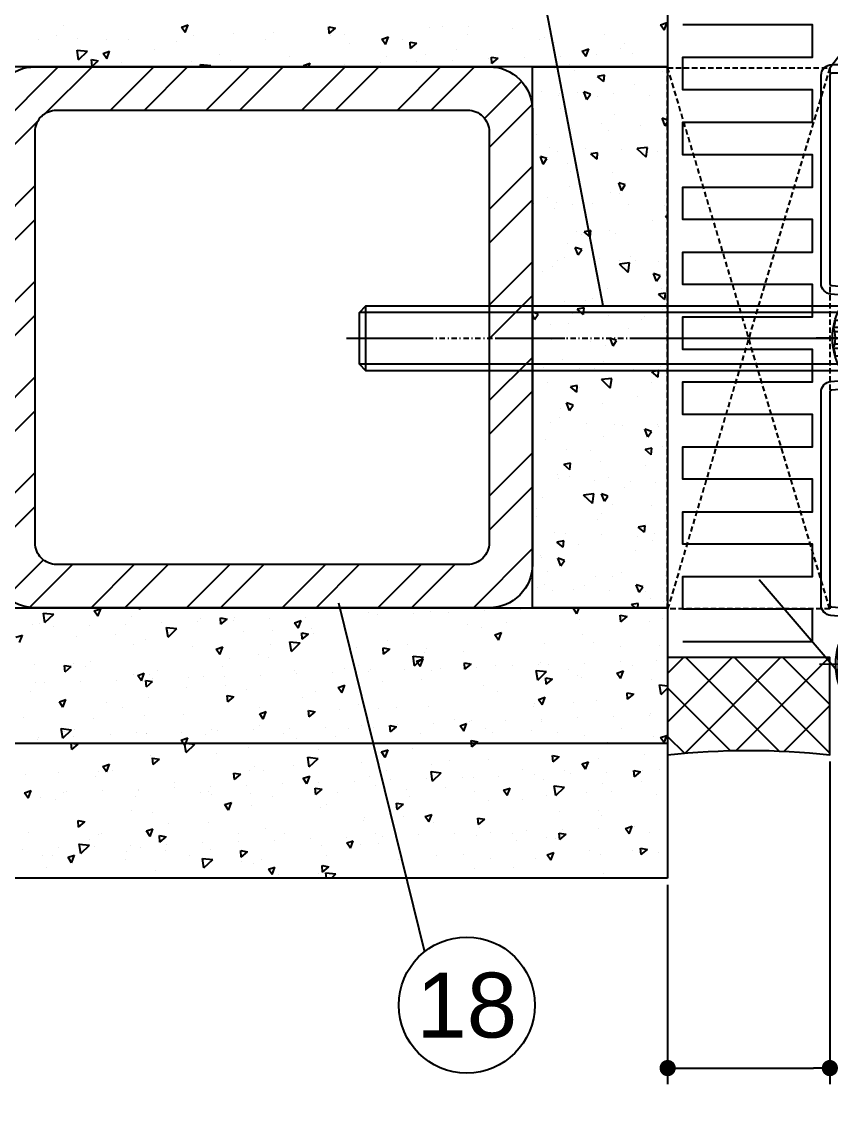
# Model space of a CAD drawing. Header units: millimetres. Extents: x -1821 to 14707, y -2864 to 1473.
# Drawn here: x 9391.3 to 9466.1, y -1073 to -971.3 of the extents above; entities that cross this region are included whole.
import ezdxf
from ezdxf.enums import TextEntityAlignment as Align

# ---------------------------------------------------------------- set-up
doc = ezdxf.new("R2010")
doc.units = ezdxf.units.MM
for name, pattern in [('AUSGEZOGEN', [0]), ('CENTER', [50.8, 31.75, -6.35, 6.35, -6.35]), ('DASHDOT', [1, 0.5, -0.25, 0, -0.25]), ('GESTRICHELT', [0.75, 0.5, -0.25]), ('VERDECKT', [9.525, 6.35, -3.175])]:
    doc.linetypes.add(name, pattern=pattern)
for name, color, linetype in [('00TXT', 7, 'AUSGEZOGEN'), ('CENT_18', 3, 'CENTER'), ('CENT_25', 2, 'DASHDOT'), ('CENTER25', 2, 'CENTER'), ('CONST18', 3, 'Continuous'), ('CONST25', 2, 'Continuous'), ('CONST35', 7, 'Continuous'), ('HIDE_18', 3, 'VERDECKT'), ('HIDE_25', 2, 'GESTRICHELT')]:
    doc.layers.add(name, color=color, linetype=linetype)
doc.layers.add('AM_5', color=3, linetype='Continuous', lineweight=25)
doc.styles.add('BEMSTIL', font='8SIMPLEX.SHX', dxfattribs={"width": 0.85})
doc.styles.add('SWISS', font='swiss.ttf')
doc.dimstyles.new('Dok-1zu2-PUNKT$0', dxfattribs={"dimscale": 0.5, "dimtxt": 3.4, "dimasz": 1.5, "dimexe": 1.5, "dimexo": 0.6, "dimgap": 1.5, "dimtad": 0, "dimlfac": 2, "dimdsep": 46, "dimtxsty": 'BEMSTIL', "dimblk": 'PUNKT', "dimblk1": 'PUNKT', "dimblk2": 'PUNKT', "dimcen": 0, "dimclrd": 3, "dimclre": 3, "dimclrt": 3, "dimadec": 0, "dimazin": 0, "dimtfac": 0.7, "dimtofl": 0, "dimtmove": 0, "dimatfit": 3, "dimfxl": 1, "dimtolj": 1, "dimarcsym": 0})

# ---------------------------------------------------------------- blocks, each defined once
blk = doc.blocks.new('*X83')
at = {"color": 0}
for p, q in [((385.68, 70.82), (381.68, 74.82)), ((388.8, 70.82), (384.8, 74.82)), ((394.52, 70.82), (390.52, 74.82)), ((397.64, 70.82), (393.64, 74.82)), ((403.36, 70.82), (399.36, 74.82)), ((406.48, 70.82), (402.48, 74.82)), ((412.2, 70.82), (408.2, 74.82)), ((415.32, 70.82), (411.32, 74.82)), ((421.3, 70.55), (417.03, 74.82)), ((426.31, 68.67), (420.16, 74.82)), ((380.73, 70.05), (377.31, 73.47)), ((380.31, 67.35), (376.34, 71.32)), ((426.31, 65.54), (422.05, 69.8)), ((380.31, 61.63), (376.31, 65.63)), ((426.31, 59.83), (422.31, 63.83)), ((380.31, 58.51), (376.31, 62.51)), ((426.31, 56.7), (422.31, 60.7)), ((380.31, 52.79), (376.31, 56.79)), ((426.31, 50.99), (422.31, 54.99)), ((380.31, 49.67), (376.31, 53.67)), ((426.31, 47.86), (422.31, 51.86)), ((380.31, 43.96), (376.31, 47.96)), ((426.31, 42.15), (422.31, 46.15)), ((380.31, 40.83), (376.31, 44.83)), ((426.31, 39.03), (422.31, 43.03)), ((380.31, 35.12), (376.31, 39.12)), ((426.31, 33.31), (422.31, 37.31)), ((380.31, 31.99), (376.31, 35.99)), ((426.31, 30.19), (422.31, 34.19)), ((381.77, 24.82), (376.31, 30.28)), ((387.49, 24.82), (383.49, 28.82)), ((390.61, 24.82), (386.61, 28.82)), ((396.32, 24.82), (392.32, 28.82)), ((399.45, 24.82), (395.45, 28.82)), ((405.16, 24.82), (401.16, 28.82)), ((408.29, 24.82), (404.29, 28.82)), ((414, 24.82), (410, 28.82)), ((417.13, 24.82), (413.13, 28.82)), ((422.81, 24.85), (418.84, 28.82)), ((424.96, 25.82), (421.54, 29.24))]:
    blk.add_line(p, q, dxfattribs=at)
blk = doc.blocks.new('*X85')
at = {"color": 0}
for p, q in [((243.327, 56.169), (243.241, 56.393)), ((243.327, 56.169), (243.461, 56.368)), ((243.461, 56.368), (243.388, 56.393)), ((244.067, 56.374), (244.067, 56.374)), ((245.399, 56.325), (245.399, 56.325)), ((246.73, 56.276), (246.73, 56.276)), ((248.062, 56.228), (248.062, 56.228)), ((248.757, 56.249), (248.757, 56.249)), ((249.393, 56.179), (249.393, 56.179)), ((251.039, 56.229), (251.039, 56.229)), ((259.507, 56.338), (259.442, 56.393)), ((259.507, 56.338), (259.512, 56.393)), ((261.051, 56.078), (260.944, 56.358)), ((261.185, 56.277), (260.944, 56.358)), ((261.051, 56.078), (261.185, 56.277)), ((263.065, 56.197), (262.685, 56.153)), ((263.01, 55.842), (263.065, 56.198)), ((263.508, 56.39), (263.508, 56.39)), ((240.154, 56.005), (240.154, 56.005)), ((240.66, 55.887), (240.66, 55.887)), ((241.726, 56.115), (241.476, 56.069)), ((241.706, 55.877), (241.476, 56.069)), ((241.706, 55.877), (241.726, 56.116)), ((243.241, 55.951), (243.241, 55.951)), ((245.933, 55.837), (245.933, 55.837)), ((247.378, 55.786), (247.378, 55.786)), ((250.725, 56.13), (250.725, 56.13)), ((252.057, 56.082), (252.057, 56.082)), ((253.388, 56.033), (253.388, 56.033)), ((253.639, 55.637), (253.532, 55.917)), ((253.774, 55.836), (253.532, 55.917)), ((253.639, 55.637), (253.774, 55.836)), ((254.72, 55.985), (254.72, 55.985)), ((255.981, 56.03), (255.981, 56.03)), ((256.051, 55.936), (256.051, 55.936)), ((256.519, 56.021), (256.269, 55.975)), ((256.498, 55.783), (256.269, 55.975)), ((256.498, 55.783), (256.519, 56.022)), ((257.239, 55.994), (257.239, 55.994)), ((257.383, 55.887), (257.383, 55.887)), ((258.714, 55.839), (258.714, 55.839)), ((259.821, 56.058), (259.821, 56.058)), ((260.046, 55.79), (260.046, 55.79)), ((263.01, 55.842), (262.685, 56.153)), ((263.205, 55.811), (263.205, 55.811)), ((263.451, 55.775), (263.451, 55.775)), ((243.11, 55.415), (243.11, 55.415)), ((246.228, 55.196), (246.12, 55.476)), ((246.362, 55.395), (246.12, 55.476)), ((246.228, 55.196), (246.362, 55.395)), ((246.871, 55.668), (246.871, 55.668)), ((253.072, 55.433), (253.072, 55.433)), ((253.157, 55.618), (253.157, 55.618)), ((253.511, 55.466), (253.26, 55.42)), ((253.49, 55.228), (253.26, 55.42)), ((253.49, 55.228), (253.51, 55.467)), ((254.603, 55.567), (254.603, 55.567)), ((255.653, 55.497), (255.653, 55.497)), ((258.506, 55.667), (258.127, 55.623)), ((258.451, 55.312), (258.127, 55.623)), ((258.451, 55.312), (258.506, 55.667)), ((260.381, 55.399), (260.381, 55.399)), ((261.378, 55.741), (261.378, 55.741)), ((262.709, 55.693), (262.709, 55.693)), ((263.952, 55.105), (263.844, 55.385)), ((264.086, 55.304), (263.844, 55.385)), ((240.286, 55.004), (240.286, 55.004)), ((241.732, 54.953), (241.732, 54.953)), ((242.704, 55.108), (242.704, 55.108)), ((244.526, 55.063), (244.526, 55.063)), ((249.592, 55.051), (249.592, 55.051)), ((250.334, 55.197), (250.334, 55.197)), ((253.948, 55.137), (253.568, 55.093)), ((253.893, 54.781), (253.568, 55.093)), ((253.893, 54.781), (253.948, 55.137)), ((254.657, 55.039), (254.657, 55.039)), ((257.559, 54.978), (257.559, 54.978)), ((259.283, 55.215), (259.283, 55.215)), ((259.722, 55.027), (259.722, 55.027)), ((261.827, 55.348), (261.827, 55.348)), ((247.51, 54.785), (247.51, 54.785)), ((248.904, 54.872), (248.904, 54.872)), ((248.956, 54.734), (248.956, 54.734)), ((249.389, 54.606), (249.009, 54.562)), ((249.334, 54.251), (249.009, 54.562)), ((249.334, 54.251), (249.389, 54.607)), ((250.502, 54.911), (250.251, 54.865)), ((250.481, 54.673), (250.251, 54.865)), ((250.481, 54.673), (250.502, 54.912)), ((251.486, 54.937), (251.486, 54.937)), ((254.735, 54.566), (254.735, 54.566)), ((255.116, 54.654), (255.116, 54.654)), ((256.54, 54.664), (256.433, 54.944)), ((256.674, 54.863), (256.433, 54.944)), ((256.54, 54.664), (256.674, 54.863)), ((240.372, 54.442), (240.372, 54.442)), ((241.262, 54.269), (241.262, 54.269)), ((241.704, 54.393), (241.704, 54.393)), ((243.035, 54.345), (243.035, 54.345)), ((244.367, 54.296), (244.367, 54.296)), ((244.688, 54.363), (244.688, 54.363)), ((244.737, 54.312), (244.737, 54.312)), ((245.699, 54.248), (245.699, 54.248)), ((246.327, 54.257), (246.327, 54.257)), ((247.03, 54.199), (247.03, 54.199)), ((247.493, 54.356), (247.242, 54.31)), ((247.472, 54.118), (247.242, 54.31)), ((247.318, 54.376), (247.318, 54.376)), ((247.472, 54.118), (247.493, 54.357)), ((248.362, 54.15), (248.362, 54.15)), ((249.128, 54.223), (249.021, 54.503)), ((249.263, 54.422), (249.021, 54.503)), ((249.128, 54.223), (249.263, 54.422)), ((251.392, 54.246), (251.392, 54.246)), ((251.912, 54.144), (251.912, 54.144)), ((256.18, 54.515), (256.18, 54.515)), ((256.457, 54.234), (256.457, 54.234)), ((261.316, 54.419), (261.316, 54.419)), ((261.522, 54.222), (261.522, 54.222)), ((261.959, 54.347), (261.959, 54.347)), ((262.286, 54.262), (262.035, 54.216)), ((262.265, 54.024), (262.035, 54.216)), ((262.265, 54.024), (262.286, 54.263)), ((263.405, 54.296), (263.405, 54.296)), ((240.57, 53.751), (240.57, 53.751)), ((241.717, 53.782), (241.609, 54.062)), ((241.851, 53.981), (241.609, 54.062)), ((241.717, 53.782), (241.851, 53.981)), ((241.863, 53.951), (241.863, 53.951)), ((243.151, 53.816), (243.151, 53.816)), ((243.309, 53.901), (243.309, 53.901)), ((243.648, 54.104), (243.648, 54.104)), ((244.463, 53.563), (244.233, 53.755)), ((244.484, 53.801), (244.234, 53.755)), ((244.831, 54.076), (244.451, 54.032)), ((244.776, 53.721), (244.451, 54.032)), ((244.463, 53.563), (244.484, 53.802)), ((244.776, 53.721), (244.831, 54.076)), ((248.713, 54.092), (248.713, 54.092)), ((249.088, 53.733), (249.088, 53.733)), ((249.693, 54.102), (249.693, 54.102)), ((250.948, 54.094), (250.948, 54.094)), ((251.025, 54.053), (251.025, 54.053)), ((252.356, 54.004), (252.356, 54.004)), ((253.688, 53.956), (253.688, 53.956)), ((253.779, 54.081), (253.779, 54.081)), ((255.02, 53.907), (255.02, 53.907)), ((256.351, 53.858), (256.351, 53.858)), ((257.149, 53.858), (257.149, 53.858)), ((257.683, 53.81), (257.683, 53.81)), ((258.844, 54.069), (258.844, 54.069)), ((259.014, 53.761), (259.014, 53.761)), ((259.136, 53.925), (259.136, 53.925)), ((259.441, 53.691), (259.333, 53.971)), ((259.575, 53.889), (259.333, 53.971)), ((259.441, 53.691), (259.575, 53.89)), ((259.73, 53.923), (259.73, 53.923)), ((240.272, 53.546), (239.974, 53.511)), ((240.217, 53.19), (239.974, 53.423)), ((240.217, 53.19), (240.272, 53.546)), ((246.781, 53.533), (246.781, 53.533)), ((250.534, 53.682), (250.534, 53.682)), ((252.029, 53.25), (251.921, 53.53)), ((252.163, 53.448), (251.921, 53.529)), ((252.029, 53.25), (252.163, 53.449)), ((255.563, 53.362), (255.563, 53.362)), ((256.312, 53.514), (256.312, 53.514)), ((257.758, 53.463), (257.758, 53.463)), ((259.277, 53.707), (259.026, 53.661)), ((259.256, 53.469), (259.026, 53.661)), ((259.256, 53.469), (259.277, 53.708)), ((260.346, 53.712), (260.346, 53.712)), ((261.678, 53.664), (261.678, 53.664)), ((263.009, 53.615), (263.009, 53.615)), ((263.36, 53.64), (263.36, 53.64)), ((241.475, 53.246), (241.225, 53.2)), ((241.455, 53.008), (241.225, 53.2)), ((241.455, 53.008), (241.475, 53.247)), ((242.614, 52.972), (242.614, 52.972)), ((244.617, 52.808), (244.51, 53.089)), ((244.752, 53.007), (244.51, 53.088)), ((244.617, 52.808), (244.751, 53.007)), ((246.265, 53.311), (246.265, 53.311)), ((252.982, 53.298), (252.982, 53.298)), ((253.49, 53.092), (253.49, 53.092)), ((256.268, 53.152), (256.018, 53.106)), ((256.247, 52.914), (256.018, 53.106)), ((256.247, 52.914), (256.268, 53.153)), ((259.193, 53.079), (259.193, 53.079)), ((262.341, 52.717), (262.234, 52.998)), ((262.475, 52.916), (262.234, 52.997)), ((262.341, 52.717), (262.475, 52.916)), ((263.537, 53.295), (263.537, 53.295)), ((243.441, 52.899), (243.441, 52.899)), ((244.887, 52.848), (244.887, 52.848)), ((244.927, 52.73), (244.927, 52.73)), ((248.814, 52.737), (248.814, 52.737)), ((249.992, 52.718), (249.992, 52.718)), ((250.666, 52.68), (250.666, 52.68)), ((251.395, 52.802), (251.395, 52.802)), ((252.111, 52.629), (252.111, 52.629)), ((253.26, 52.597), (253.009, 52.551)), ((253.239, 52.359), (253.009, 52.551)), ((253.239, 52.359), (253.259, 52.598)), ((254.93, 52.276), (254.822, 52.556)), ((255.064, 52.475), (254.822, 52.556)), ((255.026, 52.519), (255.026, 52.519)), ((255.057, 52.706), (255.057, 52.706)), ((260.122, 52.694), (260.122, 52.694)), ((260.714, 52.873), (260.714, 52.873)), ((240.618, 52.478), (240.618, 52.478)), ((240.628, 52.422), (240.628, 52.422)), ((241.96, 52.373), (241.96, 52.373)), ((243.292, 52.324), (243.292, 52.324)), ((244.623, 52.276), (244.623, 52.276)), ((244.647, 52.177), (244.647, 52.177)), ((245.955, 52.227), (245.955, 52.227)), ((247.228, 52.241), (247.228, 52.241)), ((247.286, 52.178), (247.286, 52.178)), ((247.518, 51.835), (247.41, 52.115)), ((247.652, 52.034), (247.41, 52.115)), ((247.843, 52.259), (247.843, 52.259)), ((248.618, 52.13), (248.618, 52.13)), ((254.93, 52.276), (255.064, 52.475)), ((257.89, 52.461), (257.89, 52.461)), ((259.336, 52.41), (259.336, 52.41)), ((261.226, 52.284), (261.226, 52.284)), ((263.808, 52.348), (263.808, 52.348)), ((241.662, 51.937), (241.662, 51.937)), ((244.049, 51.771), (244.049, 51.771)), ((245.019, 51.847), (245.019, 51.847)), ((246.465, 51.796), (246.465, 51.796)), ((246.727, 51.925), (246.727, 51.925)), ((247.518, 51.835), (247.652, 52.034)), ((249.114, 51.76), (249.114, 51.76)), ((249.949, 52.081), (249.949, 52.081)), ((250.251, 52.042), (250, 51.996)), ((250.23, 51.804), (250, 51.996)), ((250.23, 51.804), (250.251, 52.043)), ((250.858, 51.958), (250.858, 51.958)), ((251.281, 52.033), (251.281, 52.033)), ((251.792, 51.913), (251.792, 51.913)), ((252.613, 51.984), (252.613, 51.984)), ((253.944, 51.935), (253.944, 51.935)), ((254.179, 51.748), (254.179, 51.748)), ((255.067, 52.04), (255.067, 52.04)), ((255.276, 51.887), (255.276, 51.887)), ((256.607, 51.838), (256.607, 51.838)), ((256.857, 51.901), (256.857, 51.901)), ((257.059, 51.723), (257.059, 51.723)), ((257.939, 51.789), (257.939, 51.789)), ((259.244, 51.736), (259.244, 51.736)), ((259.27, 51.741), (259.27, 51.741)), ((259.64, 51.787), (259.64, 51.787)), ((261.923, 51.889), (261.923, 51.889)), ((262.403, 51.928), (262.023, 51.884)), ((262.348, 51.573), (262.023, 51.884)), ((262.292, 51.821), (262.292, 51.821)), ((262.348, 51.573), (262.403, 51.929)), ((240.106, 51.394), (239.999, 51.674)), ((240.24, 51.593), (239.999, 51.674)), ((240.106, 51.394), (240.24, 51.593)), ((240.479, 51.616), (240.479, 51.616)), ((242.196, 51.425), (242.196, 51.425)), ((243.061, 51.681), (243.061, 51.681)), ((246.691, 51.398), (246.691, 51.398)), ((247.242, 51.487), (246.991, 51.441)), ((247.049, 51.393), (246.991, 51.441)), ((247.234, 51.393), (247.242, 51.488)), ((252.243, 51.628), (252.243, 51.628)), ((253.689, 51.577), (253.689, 51.577)), ((257.796, 51.393), (257.723, 51.583)), ((257.964, 51.502), (257.723, 51.583)), ((257.844, 51.398), (257.797, 51.393)), ((257.843, 51.393), (257.844, 51.398)), ((257.891, 51.393), (257.964, 51.502)), ((259.468, 51.409), (259.468, 51.409)), ((260.602, 51.692), (260.602, 51.692)), ((261.934, 51.643), (261.934, 51.643)), ((262.035, 51.393), (262.031, 51.393)), ((262.035, 51.393), (262.035, 51.394)), ((263.265, 51.595), (263.265, 51.595)), ((263.27, 51.505), (263.27, 51.505))]:
    blk.add_line(p, q, dxfattribs=at)
blk = doc.blocks.new('*X86')
at = {"color": 0}
for p, q in [((247.221, 51.249), (247.049, 51.393)), ((247.221, 51.249), (247.234, 51.393)), ((257.797, 51.393), (257.464, 51.354)), ((257.789, 51.043), (257.464, 51.354)), ((257.789, 51.043), (257.843, 51.393)), ((257.83, 51.303), (257.796, 51.393)), ((257.83, 51.303), (257.891, 51.393)), ((260.913, 51.358), (260.913, 51.358)), ((262.031, 51.393), (261.784, 51.347)), ((262.014, 51.155), (261.784, 51.347)), ((262.014, 51.155), (262.035, 51.393)), ((240.818, 50.963), (240.818, 50.963)), ((244.233, 50.932), (243.982, 50.886)), ((244.212, 50.694), (243.982, 50.886)), ((244.212, 50.694), (244.233, 50.933)), ((249.42, 51.206), (249.42, 51.206)), ((250.418, 50.862), (250.311, 51.142)), ((250.553, 51.061), (250.311, 51.142)), ((250.418, 50.862), (250.553, 51.061)), ((252.891, 51.162), (252.891, 51.162)), ((255.473, 51.227), (255.473, 51.227)), ((256.645, 50.987), (256.645, 50.987)), ((259.103, 50.944), (259.103, 50.944)), ((242.523, 50.837), (242.523, 50.837)), ((243.007, 50.421), (242.899, 50.701)), ((243.141, 50.62), (242.899, 50.701)), ((243.007, 50.421), (243.141, 50.62)), ((246.596, 50.795), (246.596, 50.795)), ((248.042, 50.744), (248.042, 50.744)), ((248.724, 50.602), (248.724, 50.602)), ((251.305, 50.666), (251.305, 50.666)), ((253.286, 50.868), (252.906, 50.824)), ((253.231, 50.512), (252.906, 50.824)), ((253.231, 50.512), (253.286, 50.868)), ((253.821, 50.576), (253.821, 50.576)), ((255.267, 50.525), (255.267, 50.525)), ((259.026, 50.838), (258.775, 50.792)), ((259.005, 50.599), (258.775, 50.792)), ((259.005, 50.599), (259.026, 50.839)), ((260.731, 50.33), (260.623, 50.61)), ((260.865, 50.529), (260.623, 50.61)), ((260.731, 50.33), (260.865, 50.529)), ((240.262, 50.409), (240.262, 50.409)), ((240.91, 50.368), (240.91, 50.368)), ((241.224, 50.377), (240.974, 50.331)), ((241.203, 50.139), (240.974, 50.331)), ((241.203, 50.139), (241.224, 50.378)), ((242.242, 50.319), (242.242, 50.319)), ((243.573, 50.271), (243.573, 50.271)), ((243.774, 50.373), (243.774, 50.373)), ((244.905, 50.222), (244.905, 50.222)), ((245.327, 50.397), (245.327, 50.397)), ((246.236, 50.173), (246.236, 50.173)), ((247.138, 50.106), (247.138, 50.106)), ((247.568, 50.125), (247.568, 50.125)), ((248.727, 50.337), (248.347, 50.293)), ((248.672, 49.982), (248.347, 50.293)), ((248.672, 49.982), (248.727, 50.338)), ((248.899, 50.076), (248.899, 50.076)), ((250.392, 50.385), (250.392, 50.385)), ((250.998, 50.154), (250.998, 50.154)), ((253.319, 49.889), (253.212, 50.169)), ((253.453, 50.087), (253.212, 50.169)), ((253.319, 49.889), (253.453, 50.088)), ((254.935, 50.384), (254.935, 50.384)), ((255.458, 50.374), (255.458, 50.374)), ((256.017, 50.283), (255.767, 50.237)), ((255.996, 50.044), (255.767, 50.237)), ((255.996, 50.044), (256.017, 50.284)), ((260.523, 50.362), (260.523, 50.362)), ((261.045, 50.357), (261.045, 50.357)), ((261.136, 50.148), (261.136, 50.148)), ((262.491, 50.306), (262.491, 50.306)), ((263.717, 50.213), (263.717, 50.213)), ((240.95, 49.961), (240.95, 49.961)), ((242.396, 49.91), (242.396, 49.91)), ((244.169, 49.807), (243.789, 49.763)), ((244.114, 49.452), (243.789, 49.763)), ((244.114, 49.452), (244.169, 49.807)), ((244.557, 50.041), (244.557, 50.041)), ((245.907, 49.448), (245.8, 49.728)), ((246.042, 49.646), (245.8, 49.727)), ((248.174, 49.742), (248.174, 49.742)), ((249.62, 49.691), (249.62, 49.691)), ((250.231, 50.027), (250.231, 50.027)), ((250.768, 49.823), (250.768, 49.823)), ((251.563, 49.979), (251.563, 49.979)), ((253.009, 49.728), (252.758, 49.682)), ((252.988, 49.489), (252.758, 49.682)), ((252.894, 49.93), (252.894, 49.93)), ((252.988, 49.489), (253.008, 49.729)), ((254.226, 49.881), (254.226, 49.881)), ((255.557, 49.833), (255.557, 49.833)), ((256.889, 49.784), (256.889, 49.784)), ((258.221, 49.736), (258.221, 49.736)), ((258.222, 49.935), (258.222, 49.935)), ((259.552, 49.687), (259.552, 49.687)), ((240.389, 49.481), (240.389, 49.481)), ((242.062, 49.604), (242.062, 49.604)), ((242.97, 49.545), (242.97, 49.545)), ((244.449, 49.439), (244.449, 49.439)), ((245.351, 49.321), (245.351, 49.321)), ((245.907, 49.448), (246.042, 49.647)), ((246.6, 49.262), (246.6, 49.262)), ((247.128, 49.592), (247.128, 49.592)), ((249.514, 49.427), (249.514, 49.427)), ((252.193, 49.58), (252.193, 49.58)), ((254.579, 49.415), (254.579, 49.415)), ((255.398, 49.523), (255.398, 49.523)), ((256.844, 49.473), (256.844, 49.473)), ((256.969, 49.588), (256.969, 49.588)), ((257.258, 49.568), (257.258, 49.568)), ((259.55, 49.652), (259.55, 49.652)), ((259.645, 49.403), (259.645, 49.403)), ((260.884, 49.638), (260.884, 49.638)), ((262.215, 49.59), (262.215, 49.59)), ((262.323, 49.557), (262.323, 49.557)), ((262.623, 49.305), (262.623, 49.305)), ((263.18, 49.369), (263.18, 49.369)), ((263.631, 49.357), (263.524, 49.637)), ((263.766, 49.555), (263.524, 49.636)), ((263.547, 49.541), (263.547, 49.541)), ((263.631, 49.357), (263.766, 49.556)), ((242.527, 48.909), (242.527, 48.909)), ((243.973, 48.858), (243.973, 48.858)), ((250, 49.173), (249.749, 49.127)), ((249.979, 48.934), (249.749, 49.127)), ((249.979, 48.934), (250, 49.174)), ((252.576, 49.102), (252.576, 49.102)), ((252.801, 49.027), (252.801, 49.027)), ((255.382, 49.092), (255.382, 49.092)), ((256.22, 48.915), (256.112, 49.196)), ((256.354, 49.114), (256.112, 49.195)), ((256.22, 48.915), (256.354, 49.114)), ((259.8, 48.883), (259.8, 48.883)), ((242.433, 48.702), (242.433, 48.702)), ((246.991, 48.618), (246.74, 48.572)), ((246.97, 48.379), (246.74, 48.572)), ((246.97, 48.379), (246.991, 48.619)), ((248.634, 48.467), (248.634, 48.467)), ((248.808, 48.474), (248.701, 48.754)), ((248.942, 48.673), (248.701, 48.754)), ((248.808, 48.474), (248.942, 48.673)), ((249.752, 48.69), (249.752, 48.69)), ((251.198, 48.639), (251.198, 48.639)), ((251.215, 48.531), (251.215, 48.531)), ((256.976, 48.471), (256.976, 48.471)), ((259.013, 48.809), (259.013, 48.809)), ((261.784, 48.524), (261.533, 48.478)), ((261.763, 48.285), (261.533, 48.478)), ((261.763, 48.285), (261.784, 48.525)), ((240.663, 48.076), (240.663, 48.076)), ((241.21, 48.29), (241.21, 48.29)), ((241.396, 48.033), (241.289, 48.313)), ((241.531, 48.232), (241.289, 48.313)), ((241.396, 48.033), (241.531, 48.232)), ((242.542, 48.242), (242.542, 48.242)), ((243.982, 48.063), (243.731, 48.017)), ((243.873, 48.193), (243.873, 48.193)), ((243.961, 47.824), (243.982, 48.064)), ((245.205, 48.144), (245.205, 48.144)), ((245.728, 48.064), (245.728, 48.064)), ((246.536, 48.096), (246.536, 48.096)), ((246.929, 48.268), (246.929, 48.268)), ((247.868, 48.047), (247.868, 48.047)), ((250.793, 48.053), (250.793, 48.053)), ((254.153, 48.05), (254.153, 48.05)), ((254.845, 48.248), (254.845, 48.248)), ((255.858, 48.041), (255.858, 48.041)), ((258.422, 48.42), (258.422, 48.42)), ((259.12, 47.942), (259.013, 48.222)), ((259.255, 48.141), (259.013, 48.222)), ((259.12, 47.942), (259.254, 48.141)), ((263.627, 48.077), (263.627, 48.077)), ((243.961, 47.824), (243.731, 48.017)), ((244.105, 47.857), (244.105, 47.857)), ((244.466, 47.906), (244.466, 47.906)), ((245.551, 47.806), (245.551, 47.806)), ((247.048, 47.971), (247.048, 47.971)), ((249.199, 47.999), (249.199, 47.999)), ((250.531, 47.95), (250.531, 47.95)), ((250.678, 47.688), (250.678, 47.688)), ((251.329, 47.638), (251.329, 47.638)), ((251.709, 47.501), (251.601, 47.781)), ((251.843, 47.7), (251.601, 47.781)), ((251.709, 47.501), (251.843, 47.7)), ((251.863, 47.901), (251.863, 47.901)), ((253.194, 47.853), (253.194, 47.853)), ((254.526, 47.804), (254.526, 47.804)), ((255.857, 47.755), (255.857, 47.755)), ((257.189, 47.707), (257.189, 47.707)), ((258.52, 47.658), (258.52, 47.658)), ((258.775, 47.969), (258.524, 47.923)), ((258.754, 47.73), (258.524, 47.923)), ((258.754, 47.73), (258.775, 47.97)), ((260.923, 48.029), (260.923, 48.029)), ((261.046, 48.013), (261.046, 48.013)), ((261.741, 47.659), (261.361, 47.615)), ((261.378, 47.831), (261.378, 47.831)), ((261.686, 47.304), (261.741, 47.66)), ((240.299, 47.346), (240.299, 47.346)), ((240.973, 47.508), (240.723, 47.462)), ((240.952, 47.269), (240.723, 47.462)), ((240.952, 47.269), (240.973, 47.509)), ((241.282, 47.435), (241.282, 47.435)), ((242.463, 47.271), (242.463, 47.271)), ((242.88, 47.41), (242.88, 47.41)), ((244.297, 47.06), (244.189, 47.34)), ((244.431, 47.259), (244.189, 47.34)), ((244.297, 47.06), (244.431, 47.259)), ((247.528, 47.259), (247.528, 47.259)), ((248.507, 47.216), (248.507, 47.216)), ((252.593, 47.247), (252.593, 47.247)), ((252.775, 47.587), (252.775, 47.587)), ((255.766, 47.414), (255.516, 47.368)), ((255.745, 47.175), (255.516, 47.368)), ((255.745, 47.175), (255.766, 47.415)), ((256.878, 47.452), (256.878, 47.452)), ((257.658, 47.236), (257.658, 47.236)), ((258.554, 47.419), (258.554, 47.419)), ((259.46, 47.517), (259.46, 47.517)), ((259.852, 47.609), (259.852, 47.609)), ((260, 47.368), (260, 47.368)), ((261.184, 47.561), (261.184, 47.561)), ((261.686, 47.304), (261.361, 47.615)), ((262.021, 46.969), (261.913, 47.249)), ((262.155, 47.168), (261.913, 47.249)), ((262.515, 47.512), (262.515, 47.512)), ((262.723, 47.224), (262.723, 47.224)), ((263.09, 47.234), (263.09, 47.234)), ((263.847, 47.463), (263.847, 47.463)), ((244.849, 47.106), (244.849, 47.106)), ((246.51, 47.127), (246.51, 47.127)), ((249.915, 47.094), (249.915, 47.094)), ((252.758, 46.859), (252.507, 46.813)), ((252.737, 46.62), (252.507, 46.813)), ((252.711, 46.892), (252.711, 46.892)), ((252.737, 46.62), (252.757, 46.86)), ((254.98, 47.082), (254.98, 47.082)), ((255.292, 46.956), (255.292, 46.956)), ((255.731, 46.997), (255.731, 46.997)), ((257.182, 47.129), (256.802, 47.085)), ((257.127, 46.774), (256.802, 47.085)), ((257.127, 46.774), (257.182, 47.129)), ((260.045, 47.071), (260.045, 47.071)), ((262.021, 46.969), (262.155, 47.168)), ((242.343, 46.567), (242.343, 46.567)), ((245.683, 46.804), (245.683, 46.804)), ((247.128, 46.754), (247.128, 46.754)), ((252.624, 46.599), (252.244, 46.555)), ((252.413, 46.393), (252.244, 46.555)), ((252.592, 46.393), (252.624, 46.599)), ((252.907, 46.586), (252.907, 46.586)), ((254.353, 46.535), (254.353, 46.535)), ((254.609, 46.528), (254.502, 46.808)), ((254.743, 46.727), (254.502, 46.808)), ((254.609, 46.528), (254.743, 46.727)), ((258.922, 46.673), (258.922, 46.673)), ((262.955, 46.778), (262.955, 46.778)), ((251.125, 46.396), (251.125, 46.396))]:
    blk.add_line(p, q, dxfattribs=at)
blk = doc.blocks.new('*X84')
at = {"color": 0}
for p, q in [((240.097, 77.749), (239.99, 78.029)), ((240.232, 77.948), (239.99, 78.029)), ((240.097, 77.749), (240.232, 77.948)), ((245.729, 77.8), (245.729, 77.8)), ((247.346, 77.893), (247.346, 77.893)), ((248.311, 77.865), (248.311, 77.865)), ((248.792, 77.842), (248.792, 77.842)), ((252.51, 77.864), (252.259, 77.818)), ((252.489, 77.625), (252.259, 77.818)), ((252.489, 77.625), (252.51, 77.864)), ((257.821, 77.658), (257.714, 77.938)), ((257.956, 77.857), (257.714, 77.938)), ((257.821, 77.658), (257.956, 77.857)), ((262.309, 77.907), (262.309, 77.907)), ((242.322, 77.585), (242.322, 77.585)), ((244.524, 77.471), (244.524, 77.471)), ((244.709, 77.42), (244.709, 77.42)), ((247.388, 77.573), (247.388, 77.573)), ((249.774, 77.408), (249.774, 77.408)), ((250.41, 77.217), (250.302, 77.497)), ((250.544, 77.416), (250.302, 77.497)), ((250.41, 77.217), (250.544, 77.416)), ((251.941, 77.582), (251.941, 77.582)), ((252.453, 77.561), (252.453, 77.561)), ((254.571, 77.674), (254.571, 77.674)), ((254.839, 77.396), (254.839, 77.396)), ((256.016, 77.623), (256.016, 77.623)), ((257.518, 77.55), (257.518, 77.55)), ((258.141, 77.346), (258.141, 77.346)), ((259.905, 77.384), (259.905, 77.384)), ((260.723, 77.411), (260.723, 77.411)), ((261.795, 77.455), (261.795, 77.455)), ((262.583, 77.538), (262.583, 77.538)), ((263.241, 77.404), (263.241, 77.404)), ((241.562, 77.24), (241.562, 77.24)), ((241.7, 77.059), (241.7, 77.059)), ((242.998, 76.776), (242.891, 77.056)), ((243.132, 76.975), (242.891, 77.056)), ((242.998, 76.776), (243.132, 76.975)), ((243.145, 77.008), (243.145, 77.008)), ((244.143, 77.304), (244.143, 77.304)), ((247.773, 77.021), (247.773, 77.021)), ((249.501, 77.309), (249.25, 77.263)), ((249.48, 77.07), (249.25, 77.263)), ((249.48, 77.07), (249.501, 77.309)), ((251.748, 77.252), (251.748, 77.252)), ((258.972, 77.033), (258.972, 77.033)), ((260.722, 76.685), (260.615, 76.965)), ((260.856, 76.884), (260.615, 76.965)), ((261.817, 77.012), (261.437, 76.968)), ((261.762, 76.656), (261.437, 76.968)), ((261.762, 76.656), (261.817, 77.012)), ((239.976, 76.743), (239.976, 76.743)), ((241.273, 76.883), (241.273, 76.883)), ((242.604, 76.834), (242.604, 76.834)), ((243.936, 76.785), (243.936, 76.785)), ((245.267, 76.737), (245.267, 76.737)), ((246.492, 76.754), (246.242, 76.708)), ((246.471, 76.515), (246.242, 76.708)), ((246.471, 76.515), (246.492, 76.754)), ((246.599, 76.688), (246.599, 76.688)), ((247.93, 76.639), (247.93, 76.639)), ((248.924, 76.84), (248.924, 76.84)), ((249.262, 76.591), (249.262, 76.591)), ((250.37, 76.79), (250.37, 76.79)), ((250.594, 76.542), (250.594, 76.542)), ((253.253, 76.393), (253.203, 76.524)), ((253.445, 76.442), (253.203, 76.524)), ((253.974, 76.786), (253.974, 76.786)), ((256.148, 76.622), (256.148, 76.622)), ((256.555, 76.85), (256.555, 76.85)), ((257.594, 76.571), (257.594, 76.571)), ((260.185, 76.568), (260.185, 76.568)), ((260.722, 76.685), (260.856, 76.884)), ((261.285, 76.66), (261.034, 76.613)), ((261.264, 76.421), (261.034, 76.614)), ((261.264, 76.421), (261.285, 76.66)), ((243.606, 76.461), (243.606, 76.461)), ((246.101, 76.419), (246.101, 76.419)), ((251.925, 76.493), (251.925, 76.493)), ((253.257, 76.445), (253.257, 76.445)), ((253.411, 76.393), (253.445, 76.443)), ((254.588, 76.396), (254.588, 76.396)), ((257.258, 76.482), (256.878, 76.437)), ((256.925, 76.393), (256.878, 76.438)), ((257.244, 76.393), (257.258, 76.482)), ((263.373, 76.403), (263.373, 76.403))]:
    blk.add_line(p, q, dxfattribs=at)
blk = doc.blocks.new('*X82')
at = {"color": 0}
for p, q in [((84.35, 173), (84.35, 173)), ((102.51, 173.13), (103.02, 173.33)), ((102.51, 173.13), (103.01, 172.8)), ((103.01, 172.8), (103.19, 173.33)), ((103.16, 172.99), (103.16, 172.99)), ((113.25, 173.21), (113.25, 173.21)), ((77.72, 172.88), (77.72, 172.88)), ((78.06, 172.18), (78.06, 172.18)), ((80.56, 172.51), (80.56, 172.51)), ((80.71, 172.61), (80.71, 172.61)), ((85.01, 172.94), (85.01, 172.94)), ((86.05, 172.38), (86.05, 172.38)), ((91.39, 172.15), (91.39, 172.15)), ((98.11, 172.35), (98.11, 172.35)), ((106.93, 172.38), (106.93, 172.38)), ((113.76, 171.98), (113.76, 171.98)), ((116.88, 172.33), (117.58, 172.6)), ((116.88, 172.33), (117.38, 172)), ((117.38, 172), (117.58, 172.6)), ((119.59, 172.98), (119.59, 172.98)), ((123.62, 172.51), (123.62, 172.51)), ((77.48, 171.49), (77.48, 171.49)), ((79.18, 171.94), (79.18, 171.94)), ((79.74, 170.71), (80.44, 170.98)), ((80.23, 170.37), (80.44, 170.98)), ((81.46, 170.49), (81.94, 171.06)), ((82.06, 170.43), (81.94, 171.06)), ((82.82, 171.26), (82.82, 171.26)), ((88.16, 171.04), (88.16, 171.04)), ((92.98, 171.65), (92.98, 171.65)), ((96.73, 171.93), (96.73, 171.93)), ((100.64, 171.55), (100.64, 171.55)), ((102.06, 171.7), (102.06, 171.7)), ((103.14, 171.88), (103.14, 171.88)), ((107.4, 171.48), (107.4, 171.48)), ((107.93, 170.97), (107.93, 170.97)), ((112.74, 171.25), (112.74, 171.25)), ((113.37, 171.12), (113.37, 171.12)), ((118.08, 171.03), (118.08, 171.03)), ((118.42, 171.76), (118.42, 171.76)), ((125.73, 171.26), (125.73, 171.26)), ((79.74, 170.71), (80.23, 170.37)), ((81.46, 170.49), (82.06, 170.43)), ((82.73, 170.26), (82.73, 170.26)), ((87.78, 170.9), (87.78, 170.9)), ((88.63, 169.86), (89.12, 170.43)), ((89.23, 169.81), (89.12, 170.43)), ((90.54, 170.22), (90.54, 170.22)), ((93.5, 170.81), (93.5, 170.81)), ((94.11, 169.91), (94.81, 170.18)), ((94.33, 170.72), (94.33, 170.72)), ((94.6, 169.57), (94.81, 170.18)), ((98.83, 170.59), (98.83, 170.59)), ((102.1, 169.97), (102.1, 169.97)), ((104.17, 170.36), (104.17, 170.36)), ((108.24, 170.41), (108.24, 170.41)), ((109.51, 170.13), (109.51, 170.13)), ((116.91, 170.1), (116.91, 170.1)), ((121.99, 170.78), (121.99, 170.78)), ((123.22, 170.93), (123.22, 170.93)), ((123.42, 170.8), (123.42, 170.8)), ((77.6, 169.56), (77.6, 169.56)), ((81.72, 169.06), (81.72, 169.06)), ((88.03, 169.89), (88.03, 169.89)), ((88.63, 169.86), (89.23, 169.81)), ((94.11, 169.91), (94.6, 169.57)), ((95.81, 169.23), (96.29, 169.81)), ((95.81, 169.23), (96.4, 169.18)), ((96.27, 168.97), (96.27, 168.97)), ((96.4, 169.18), (96.29, 169.81)), ((97.99, 169.02), (97.99, 169.02)), ((102.98, 168.6), (103.46, 169.18)), ((103.04, 169.66), (103.04, 169.66)), ((103.58, 168.55), (103.46, 169.18)), ((108.48, 169.11), (109.18, 169.38)), ((108.48, 169.11), (108.98, 168.77)), ((108.98, 168.77), (109.18, 169.38)), ((110.62, 169.27), (110.62, 169.27)), ((113.12, 169.6), (113.12, 169.6)), ((114.85, 169.91), (114.85, 169.91)), ((116.16, 169.78), (116.16, 169.78)), ((120.19, 169.68), (120.19, 169.68)), ((123.49, 169.18), (123.49, 169.18)), ((125.53, 169.46), (125.53, 169.46)), ((77.93, 168.56), (77.93, 168.56)), ((85.51, 167.79), (86.29, 168.6)), ((86.4, 167.65), (86.29, 168.6)), ((90.43, 167.97), (90.43, 167.97)), ((92.86, 168.32), (92.86, 168.32)), ((100.51, 167.94), (100.51, 167.94)), ((102.98, 168.6), (103.58, 168.55)), ((104.3, 168.44), (104.3, 168.44)), ((110.15, 167.98), (110.63, 168.55)), ((110.15, 167.98), (110.75, 167.92)), ((110.33, 168.78), (110.33, 168.78)), ((110.75, 167.92), (110.63, 168.55)), ((117.32, 167.35), (117.81, 167.92)), ((117.92, 167.3), (117.81, 167.92)), ((118.3, 168.43), (118.3, 168.43)), ((122.85, 168.31), (123.55, 168.57)), ((122.85, 168.31), (123.35, 167.97)), ((123.35, 167.97), (123.55, 168.57)), ((78.72, 167.52), (78.72, 167.52)), ((82.61, 166.93), (82.61, 166.93)), ((84.06, 167.3), (84.06, 167.3)), ((84.6, 166.97), (84.6, 166.97)), ((85.51, 167.79), (86.4, 167.65)), ((85.71, 166.68), (86.41, 166.95)), ((86.2, 166.35), (86.41, 166.95)), ((87.66, 167.57), (87.66, 167.57)), ((89.4, 167.07), (89.4, 167.07)), ((96.18, 166.13), (96.96, 166.95)), ((97.07, 166), (96.96, 166.95)), ((98.01, 167.61), (98.01, 167.61)), ((104.49, 167.78), (104.49, 167.78)), ((108.11, 167.09), (108.11, 167.09)), ((113.25, 167.79), (113.25, 167.79)), ((117.32, 167.35), (117.92, 167.3)), ((120.59, 166.98), (120.59, 166.98)), ((123.1, 167.31), (123.1, 167.31)), ((124.5, 166.72), (124.98, 167.3)), ((125.09, 166.67), (124.98, 167.3)), ((125.81, 167.28), (125.81, 167.28)), ((77.48, 166.23), (77.48, 166.23)), ((78.77, 165.97), (78.77, 165.97)), ((85.4, 165.95), (85.4, 165.95)), ((85.71, 166.68), (86.2, 166.35)), ((87.91, 166.28), (87.91, 166.28)), ((91.69, 166.78), (91.69, 166.78)), ((94.74, 166.85), (94.74, 166.85)), ((96.18, 166.13), (97.07, 166)), ((98.66, 166.78), (98.66, 166.78)), ((100.07, 166.62), (100.07, 166.62)), ((100.08, 165.88), (100.78, 166.15)), ((100.08, 165.88), (100.57, 165.55)), ((100.57, 165.55), (100.78, 166.15)), ((102.92, 166.34), (102.92, 166.34)), ((105.41, 166.39), (105.41, 166.39)), ((110.75, 166.17), (110.75, 166.17)), ((114.28, 166.15), (114.28, 166.15)), ((116.09, 165.94), (116.09, 165.94)), ((119.98, 166.28), (119.98, 166.28)), ((124.5, 166.72), (125.09, 166.67)), ((79.09, 165.12), (79.09, 165.12)), ((92.73, 164.99), (92.73, 164.99)), ((92.83, 165.78), (92.83, 165.78)), ((97.87, 165.7), (97.87, 165.7)), ((106.86, 164.48), (107.64, 165.29)), ((107.75, 164.34), (107.64, 165.29)), ((107.99, 165.32), (107.99, 165.32)), ((110.49, 165.65), (110.49, 165.65)), ((114.14, 165.28), (114.14, 165.28)), ((114.45, 165.08), (115.15, 165.35)), ((114.45, 165.08), (114.95, 164.75)), ((114.95, 164.75), (115.15, 165.35)), ((118.18, 165.1), (118.18, 165.1)), ((121.43, 165.72), (121.43, 165.72)), ((123.37, 165.85), (123.37, 165.85)), ((75.87, 163.82), (76.16, 164.17)), ((76.27, 163.54), (76.16, 164.17)), ((87, 164.78), (87, 164.78)), ((87.54, 164.24), (87.54, 164.24)), ((97.88, 163.99), (97.88, 163.99)), ((101.67, 164.49), (101.67, 164.49)), ((106.86, 164.48), (107.75, 164.34)), ((108.31, 164.28), (108.31, 164.28)), ((113.13, 164.46), (113.13, 164.46)), ((124.25, 163.87), (124.25, 163.87)), ((75.87, 163.57), (76.27, 163.54)), ((77.3, 163.46), (78, 163.73)), ((77.3, 163.46), (77.8, 163.12)), ((77.36, 162.9), (77.36, 162.9)), ((77.8, 163.12), (78, 163.73)), ((81.17, 163.77), (81.17, 163.77)), ((82.49, 163.6), (82.49, 163.6)), ((82.85, 162.96), (83.33, 163.54)), ((82.85, 162.96), (83.45, 162.91)), ((83.45, 162.91), (83.33, 163.54)), ((89.06, 162.83), (89.06, 162.83)), ((90.02, 162.34), (90.5, 162.91)), ((90.62, 162.28), (90.5, 162.91)), ((91.67, 162.66), (92.37, 162.93)), ((92.17, 162.32), (92.37, 162.93)), ((95.38, 163.66), (95.38, 163.66)), ((102.48, 163.28), (102.48, 163.28)), ((102.8, 163.01), (102.8, 163.01)), ((107.99, 163.76), (107.99, 163.76)), ((117.53, 162.82), (118.27, 163.6)), ((117.53, 162.82), (118.27, 162.71)), ((117.96, 163.04), (117.96, 163.04)), ((118.27, 163.6), (118.31, 163.64)), ((118.42, 162.69), (118.31, 163.64)), ((120.46, 163.37), (120.46, 163.37)), ((76.77, 162.41), (76.77, 162.41)), ((82.11, 162.19), (82.11, 162.19)), ((82.77, 162), (82.77, 162)), ((85.28, 162.33), (85.28, 162.33)), ((87.45, 161.96), (87.45, 161.96)), ((90.02, 162.34), (90.62, 162.28)), ((91.67, 162.66), (92.17, 162.32)), ((96.65, 162.28), (96.65, 162.28)), ((97.19, 161.71), (97.68, 162.28)), ((97.79, 161.66), (97.68, 162.28)), ((97.75, 162.37), (97.75, 162.37)), ((106.05, 161.86), (106.75, 162.12)), ((106.05, 161.86), (106.54, 161.52)), ((106.54, 161.52), (106.75, 162.12)), ((111.65, 162.21), (111.65, 162.21)), ((118.27, 162.71), (118.42, 162.69)), ((123.25, 162.52), (123.25, 162.52)), ((76.46, 161.17), (76.46, 161.17)), ((78.88, 161.07), (78.88, 161.07)), ((84.22, 160.84), (84.22, 160.84)), ((87.42, 160.91), (87.42, 160.91)), ((90.82, 161.28), (90.82, 161.28)), ((92.61, 161.66), (92.61, 161.66)), ((92.79, 161.74), (92.79, 161.74)), ((97.19, 161.71), (97.79, 161.66)), ((98.13, 161.51), (98.13, 161.51)), ((103.47, 161.28), (103.47, 161.28)), ((104.37, 161.08), (104.85, 161.66)), ((104.37, 161.08), (104.96, 161.03)), ((104.96, 161.03), (104.85, 161.66)), ((105.36, 161.38), (105.36, 161.38)), ((107.86, 161.71), (107.86, 161.71)), ((108.8, 161.06), (108.8, 161.06)), ((111.85, 160.83), (112.02, 161.03)), ((112.06, 160.83), (112.02, 161.03)), ((113.01, 161.13), (113.01, 161.13)), ((114.14, 160.83), (114.14, 160.83)), ((118.06, 161.77), (118.06, 161.77)), ((120.42, 161.05), (121.12, 161.32)), ((120.42, 161.05), (120.75, 160.83)), ((120.95, 160.83), (121.12, 161.32)), ((125.4, 161.32), (125.4, 161.32))]:
    blk.add_line(p, q, dxfattribs=at)
blk = doc.blocks.new('ws188285')
blk.add_lwpolyline([(5, 0), (-5, 0), (-5, 5.5, -0.414214), (-4.5, 6), (4.5, 6, -0.414214), (5, 5.5)], format="xyb", close=True)
blk.add_lwpolyline([(3.25, 0, 0.414214), (3, -0.25), (3, -49.4), (2.4, -50), (-2.4, -50), (-3, -49.4), (-3, -0.25, 0.414214), (-3.25, 0)], format="xyb")
for points in [[(3, -2.25), (-3, -2.25)], [(3, -49.4), (-3, -49.4)]]:
    blk.add_lwpolyline(points)
at = {"layer": 'CENT_18'}
blk.add_lwpolyline([(0, 7.1), (0, -51.2)], dxfattribs=at)
at = {"layer": 'CONST18'}
for points in [[(-3, -1.21), (-2.4, -2.25), (-2.4, -50)], [(3, -1.21), (2.4, -2.25), (2.4, -50)]]:
    blk.add_lwpolyline(points, dxfattribs=at)
at = {"layer": 'HIDE_18'}
for points in [[(-2.89, 6, 0.535203), (-1.44, 6, 0.267601), (1.44, 6, 0.535203), (2.89, 6, 0.535203)], [(-2.89, 2.59, 0.535203), (-1.44, 2.59, 0.267601), (1.44, 2.59, 0.535203), (2.89, 2.59)]]:
    blk.add_lwpolyline(points, format="xyb", dxfattribs=at)
for points in [[(2.89, 2.5), (0, 0.83), (-2.89, 2.5), (-2.89, 6)], [(-1.44, 2.59), (-1.44, 6)], [(1.44, 2.59), (1.44, 6)], [(2.89, 2.59), (2.89, 6)], [(-1.44, 2.5), (-2.89, 2.5)]]:
    blk.add_lwpolyline(points, dxfattribs=at)
blk = doc.blocks.new('PUNKT')
at = {"color": 0, "linetype": 'Continuous'}
blk.add_line((-0.5, 0), (-1, 0), dxfattribs=at)
at = {"color": 0, "linetype": 'Continuous', "const_width": 0.5}
blk.add_lwpolyline([(-0.25, 0, 1), (0.25, 0, 1)], format="xyb", close=True, dxfattribs=at)
blk = doc.blocks.new('*D105')
at = {"layer": 'AM_5', "color": 3, "lineweight": -2, "transparency": 16777216}
for p, q in [((9466.04, -1039.62), (9466.04, -1069.46)), ((9451.04, -1051.02), (9451.04, -1069.46)), ((9452.54, -1067.96), (9464.54, -1067.96)), ((9466.04, -1067.96), (9483.16, -1067.96))]:
    blk.add_line(p, q, dxfattribs=at)
at = {"layer": 'Defpoints', "color": 0, "transparency": 16777216}
for p in [(9466.04, -1039.02), (9451.04, -1050.42), (9466.04, -1067.96)]:
    blk.add_point(p, dxfattribs=at)
at = {"layer": 'AM_5', "color": 3, "lineweight": -2, "transparency": 16777216, "xscale": 1.5, "yscale": 1.5, "zscale": 1.5, "rotation": 180}
blk.add_blockref('PUNKT', (9451.04, -1067.96), dxfattribs=at)
at = {"layer": 'AM_5', "color": 3, "lineweight": -2, "transparency": 16777216, "xscale": 1.5, "yscale": 1.5, "zscale": 1.5}
blk.add_blockref('PUNKT', (9466.04, -1067.96), dxfattribs=at)
at = {"layer": 'AM_5', "color": 3, "transparency": 16777216, "insert": (9487, -1067.96), "char_height": 3.4, "attachment_point": 5, "style": 'BEMSTIL'}
blk.add_mtext('\\A1; #', dxfattribs=at)
blk = doc.blocks.new('WS4070448')
for p, q in [((6.62, -8.64), (6.62, -11)), ((6.62, -8.64), (9.52, -8.64)), ((9.52, -11), (9.52, -8.64)), ((6.62, -11), (8.07, -12.64)), ((8.07, -12.64), (9.52, -11))]:
    blk.add_line(p, q)
blk.add_lwpolyline([(11.39, 2.11, 0.314856), (4.74, 2.11, 0.244912), (4.32, 1.29), (4.32, 0.36), (11.82, 0.36), (11.82, 1.29, 0.244912), (11.39, 2.11, 0.138291)], format="xyb")
for points in [[(6.12, -1.14), (6.62, -1.43), (8.07, -1.08), (8.57, -0.71), (8.07, -0.51), (6.62, -0.85)], [(6.12, -2.54), (6.62, -2.83), (9.52, -2.14), (10.02, -1.85), (9.52, -1.56), (6.62, -2.25)], [(6.12, -3.94), (6.62, -4.23), (9.52, -3.54), (10.02, -3.25), (9.52, -2.96), (6.62, -3.65)], [(6.12, -5.34), (6.62, -5.63), (9.52, -4.94), (10.02, -4.65), (9.52, -4.36), (6.62, -5.05)], [(6.12, -6.74), (6.62, -7.03), (9.52, -6.34), (10.02, -6.05), (9.52, -5.76), (6.62, -6.45)], [(6.12, -8.14), (6.62, -8.43), (9.52, -7.74), (10.02, -7.45), (9.52, -7.16), (6.62, -7.85)]]:
    blk.add_lwpolyline(points, close=True)
for points in [[(6.12, -1.14), (8.57, -0.71)], [(6.62, -0.14), (6.62, -0.85)], [(9.52, -0.14), (9.52, -1.56)], [(6.12, -2.54), (10.02, -1.85)], [(6.62, -1.43), (6.62, -1.85)], [(6.62, -1.43), (6.62, -2.25)], [(6.62, -1.43), (6.62, -2.25)], [(6.62, -2.83), (6.62, -3.65)], [(9.52, -2.14), (9.52, -2.96)], [(6.12, -3.94), (10.02, -3.25)], [(9.52, -3.54), (9.52, -4.36)], [(6.12, -5.34), (10.02, -4.65)], [(6.62, -4.23), (6.62, -5.05)], [(9.52, -4.94), (9.52, -5.76)], [(6.12, -6.74), (10.02, -6.05)], [(6.62, -5.63), (6.62, -6.45)], [(6.62, -7.03), (6.62, -7.85)], [(9.52, -6.34), (9.52, -7.16)], [(6.12, -8.14), (10.02, -7.45)], [(9.52, -7.74), (9.52, -8.64)], [(6.62, -8.43), (6.62, -8.64)], [(9.27, -8.64), (9.27, -10.89), (8.1, -12.28)], [(9.52, -9.14), (9.52, -9.96)], [(6.62, -9.83), (6.62, -10.65)]]:
    blk.add_lwpolyline(points)
for centre, radius, start, end in [((6.12, -0.14), 0.5, 0, 90), ((10.02, -0.14), 0.5, 90, 180), ((6.61, -12.47), 1.47, 353.4244, 89.6688)]:
    blk.add_arc(centre, radius, start, end)
at = {"layer": 'CENT_18'}
blk.add_line((8.05, -14.4), (8.07, 4.66), dxfattribs=at)
at = {"layer": 'HIDE_18'}
for p, q in [((7.1, 1.69), (7.1, 3.08)), ((9.04, 1.69), (9.04, 3.08)), ((7.51, 1.69), (7.51, 2.97)), ((8.63, 1.69), (8.63, 2.97))]:
    blk.add_line(p, q, dxfattribs=at)
for points in [[(6.42, 2.92), (6.42, 1.69)], [(9.72, 2.92), (9.72, 1.69)], [(6.42, 1.69), (8.07, 1.25)], [(9.72, 1.69), (8.07, 1.25)]]:
    blk.add_lwpolyline(points, dxfattribs=at)
for centre, radius, start, end in [((6.48, 4.2), 1.28, 267.2848, 298.8872), ((8.07, 5.85), 2.94, 250.6988, 289.3012), ((9.66, 4.2), 1.28, 241.1128, 272.7152), ((6.76, 2.85), 1.21, 253.6643, 286.3357), ((8.07, 11.78), 10.13, 264.4948, 275.5052), ((9.38, 2.85), 1.21, 253.6643, 286.3357)]:
    blk.add_arc(centre, radius, start, end, dxfattribs=at)
blk = doc.blocks.new('WI4080202')
blk.add_lwpolyline([(-29.48, 2.3, -0.388879), (-28.49, 1.39), (-28.22, -1.72, 0.388879), (-28.02, -1.9), (-20.88, -1.9, 0.388879), (-20.68, -1.72), (-20.41, 1.39, -0.388879), (-19.42, 2.3), (-0.2, 2.3, -0.414214), (0.8, 1.3), (0.8, 0, -0.414214), (-0.2, -1), (-1.7, -1), (-1.7, -0.2), (-0.2, -0.2, 0.414214), (0, 0), (0, 1.3, 0.414214), (-0.2, 1.5), (-19.42, 1.5, 0.388879), (-19.62, 1.32), (-19.89, -1.79, -0.388879), (-20.88, -2.7), (-28.02, -2.7, -0.388879), (-29.01, -1.79), (-29.28, 1.32, 0.388879), (-29.48, 1.5), (-49.12, 1.5, 0.388879), (-49.32, 1.32), (-49.61, -2.09, -0.388879), (-50.61, -3), (-58.2, -3), (-58.2, -2.2), (-50.61, -2.2, 0.388879), (-50.41, -2.02), (-50.11, 1.39, -0.388879), (-49.12, 2.3), (-29.48, 2.3)], format="xyb", close=True)
for points in [[(-56.45, -2.2), (-56.45, -3)], [(-52.45, -2.2), (-52.45, -3)]]:
    blk.add_lwpolyline(points)
at = {"layer": 'CENTER25'}
for p, q in [((-24.45, 1.09), (-24.45, -5.58)), ((-54.6, -6.03), (-54.6, 0.76))]:
    blk.add_line(p, q, dxfattribs=at)

msp = doc.modelspace()

# ---------------------------------------------------------------- hatches: boundary and pattern name
at = {"layer": 'CONST25'}
h = msp.add_hatch(dxfattribs=at)
h.set_pattern_fill('ANSI37', color=3, style=0)
h.set_pattern_definition([(45, (7961.8873, -2004.2673), (-2.245064, 2.245064), []), (135, (7961.8873, -2004.2673), (-2.245064, -2.245064), [])])
edge = h.paths.add_edge_path()
edge.add_line((9451.035111, -1030.015708), (9451.035111, -1039.015708))
edge.add_arc((9458.535111, -1105.833856), 67.237749, 83.59564408, 96.40435592, ccw=False)
edge.add_line((9466.035111, -1039.015708), (9466.035111, -1030.015708))
edge.add_line((9466.035111, -1030.015708), (9451.035111, -1030.015708))

# ---------------------------------------------------------------- linework, layer by layer
at = {"layer": '00TXT', "color": 3}
for p, q in [((9466.031276, -975.515708), (9489.563224, -944.70919)), ((9445.08304, -997.516235), (9435.215221, -945.945764)), ((9459.502933, -1022.792288), (9479.015558, -1045.594354)), ((9420.594973, -1024.972097), (9428.549689, -1057.209594))]:
    msp.add_line(p, q, dxfattribs=at)
msp.add_circle((9432.458154, -1062.135034), 6.28777, dxfattribs=at)
at = {"layer": 'CENT_25'}
msp.add_line((9517.345268, -1000.515708), (9427.367767, -1000.515708), dxfattribs=at)
at = {"layer": 'CONST25'}
msp.add_line((9452.431078, -1025.538786), (9452.431078, -1023.021163), dxfattribs=at)
at = {"layer": 'CONST35'}
msp.add_line((9352.585914, -1037.915708), (9451.036002, -1037.915708), dxfattribs=at)
for points in [[(9345.367068, -950.415708), (9451.036002, -950.415708), (9451.036002, -975.415708)], [(9452.431078, -1028.538786), (9464.431078, -1028.538786), (9464.431078, -1025.538786), (9452.431078, -1025.538786), (9452.431078, -1022.538786), (9464.431078, -1022.538786), (9464.431078, -1019.538786), (9452.431078, -1019.538786), (9452.431078, -1016.538786), (9464.431078, -1016.538786), (9464.431078, -1013.538786), (9452.431078, -1013.538786), (9452.431078, -1010.538786), (9464.431078, -1010.538786), (9464.431078, -1007.538786), (9452.431078, -1007.538786), (9452.431078, -1004.538786), (9464.431078, -1004.538786), (9464.431078, -1001.538786), (9452.431078, -1001.538786), (9452.431078, -998.538786), (9464.431078, -998.538786), (9464.431078, -995.538786), (9452.431078, -995.538786), (9452.431078, -992.538786), (9464.431078, -992.538786), (9464.431078, -989.538786), (9452.431078, -989.538786), (9452.431078, -986.538786), (9464.431078, -986.538786), (9464.431078, -983.538786), (9452.431078, -983.538786), (9452.431078, -980.538786), (9464.431078, -980.538786), (9464.431078, -977.538786), (9452.431078, -977.538786), (9452.431078, -974.538786), (9464.431078, -974.538786), (9464.431078, -971.538786), (9452.431078, -971.538786)], [(9451.036002, -975.415708), (9346.560549, -975.415708)], [(9351.662496, -1025.415708), (9451.036002, -1025.415708), (9451.036002, -1050.415708)], [(9451.036002, -1050.415708), (9353.189687, -1050.415708)]]:
    msp.add_lwpolyline(points, dxfattribs=at)
for points in [[(9434.536002, -1025.415708), (9392.536002, -1025.415708, -0.4142135624), (9388.536002, -1021.415708), (9388.536002, -979.415708, -0.4142135624), (9392.536002, -975.415708), (9434.536002, -975.415708, -0.4142135624), (9438.536002, -979.415708), (9438.536002, -1021.415708, -0.4142135624)], [(9432.536002, -1021.415708), (9394.536002, -1021.415708, -0.4142135624), (9392.536002, -1019.415708), (9392.536002, -981.415708, -0.4142135624), (9394.536002, -979.415708), (9432.536002, -979.415708, -0.4142135624), (9434.536002, -981.415708), (9434.536002, -1019.415708, -0.4142135624)], [(9451.035111, -1030.015708), (9451.035111, -1039.015708, -0.0559468113), (9466.035111, -1039.015708), (9466.035111, -1030.015708)]]:
    msp.add_lwpolyline(points, format="xyb", close=True, dxfattribs=at)
msp.add_lwpolyline([(9451.036002, -1025.415708), (9438.536002, -1025.415708), (9438.536002, -975.415708), (9451.036002, -975.415708)], close=True, dxfattribs=at)
at = {"layer": 'Defpoints', "color": 0, "linetype": 'ByBlock'}
for p in [(9438.536002, -1025.415708), (9451.036002, -1044.420258), (9451.036002, -1050.415708)]:
    msp.add_point(p, dxfattribs=at)
at = {"layer": 'HIDE_25'}
for p, q in [((9466.031276, -1025.515708), (9451.036002, -975.515708)), ((9466.031276, -975.515708), (9451.036002, -1025.515708))]:
    msp.add_line(p, q, dxfattribs=at)
msp.add_lwpolyline([(9466.031276, -1025.515708), (9451.036002, -1025.515708), (9451.036002, -975.515708), (9466.031276, -975.515708)], close=True, dxfattribs=at)

# ---------------------------------------------------------------- block references
at = {"layer": 'CONST25', "xscale": -2.5, "yscale": 2.5, "zscale": 2.5}
for name in ['*X84', '*X85', '*X86']:
    msp.add_blockref(name, (10050.971728, -1166.397248), dxfattribs=at)
at = {"layer": 'CONST25', "xscale": -1}
msp.add_blockref('*X83', (9814.844076, -1050.230793), dxfattribs=at)
at = {"layer": 'CONST25'}
for name, p, rotation in [('*X82', (9611.865118, -1101.285617), 90), ('WI4080202', (9467.532838, -976.014657), 90), ('ws188285', (9472.535555, -1000.515708), 270)]:
    msp.add_blockref(name, p, dxfattribs=dict(at, rotation=rotation))
at = {"layer": 'CONST25', "xscale": -1, "rotation": 90}
for p in [(9469.435515, -992.413329), (9469.735513, -1022.574078)]:
    msp.add_blockref('WS4070448', p, dxfattribs=at)

# ---------------------------------------------------------------- texts
at = {"layer": '00TXT', "color": 40, "style": 'SWISS'}
msp.add_text('18', height=6, dxfattribs=at).set_placement((9432.458154, -1062.135034), align=Align.MIDDLE)

# ---------------------------------------------------------------- dimensions: what is measured, and where the dimension line sits
at = {"layer": 'AM_5'}
dim = msp.add_linear_dim(base=(9466.035111, -1067.963951), p1=(9451.036002, -1050.415708), p2=(9466.035111, -1039.015708), text=' #', dimstyle='Dok-1zu2-PUNKT$0', override={"dimscale": 1, "dimlfac": 1}, dxfattribs=at)
dim.commit()
dim.dimension.update_dxf_attribs({"geometry": '*D105', "text_midpoint": (9486.996859, -1067.963951), "dimtype": 160})

doc.saveas('drawing.dxf')
